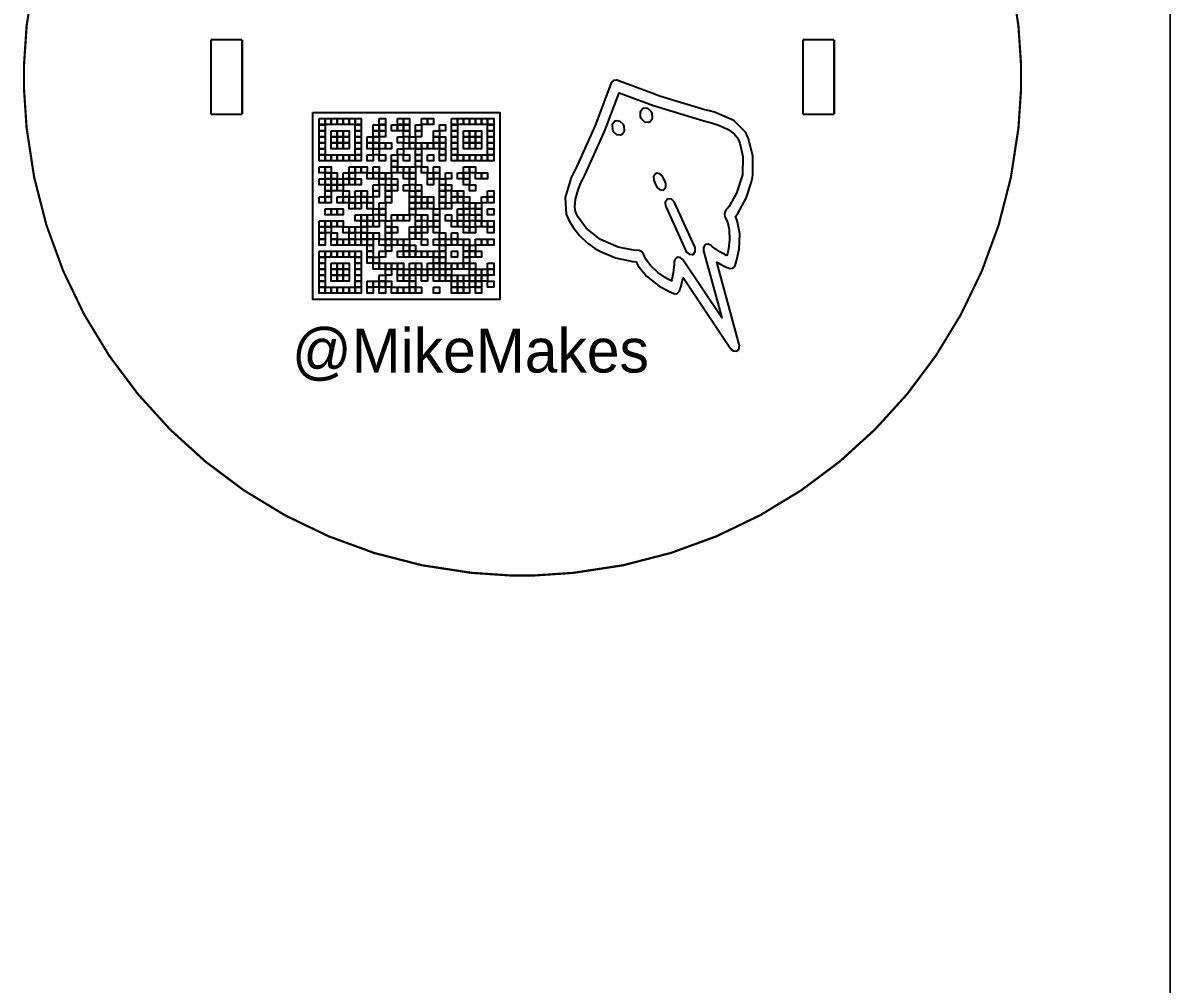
# Model space of a CAD drawing. Extents: x 0 to 19.7, y 0 to 19.7.
# Drawn here: x 12.44 to 19.7, y 9.85 to 15.92 of the extents above; entities that cross this region are included whole.
import ezdxf

# ---------------------------------------------------------------- set-up
doc = ezdxf.new("R2010")
doc.units = 0
doc.layers.get('0').update_dxf_attribs({"linetype": 'CONTINUOUS'})

msp = doc.modelspace()

# ---------------------------------------------------------------- linework, layer by layer
at = {"color": 0, "const_width": 0.01111}
msp.add_lwpolyline([(0.00553, 19.6907), (19.6906, 19.6907), (19.6906, 0.00559), (0.00553, 0.00559), (0.00553, 19.6907)], close=True, dxfattribs=at)
at = {"color": 0, "const_width": 0.01378}
for points in [[(12.5131, 16.2149), (12.4653, 15.9021), (12.4491, 15.6606), (12.4491, 15.5801), (12.4491, 15.4996), (12.4653, 15.2581), (12.5131, 14.9453), (12.5907, 14.6435), (12.6966, 14.3542), (12.8292, 14.0787), (12.987, 13.8191), (13.1683, 13.5766), (13.3716, 13.353), (13.5953, 13.1497), (13.8377, 12.9684), (14.0975, 12.8106), (14.3728, 12.678), (14.6621, 12.5721), (14.964, 12.4945), (15.2767, 12.4467), (15.5182, 12.4304), (15.5987, 12.4304), (15.6792, 12.4304), (15.9207, 12.4467), (16.2335, 12.4945), (16.5353, 12.5721), (16.8247, 12.678), (17.1, 12.8106), (17.3597, 12.9684), (17.6022, 13.1497), (17.8258, 13.353), (18.029, 13.5766), (18.2104, 13.8191), (18.3682, 14.0787), (18.5007, 14.3542), (18.6067, 14.6435), (18.6843, 14.9453), (18.7321, 15.2581), (18.7483, 15.4996), (18.7483, 15.5801), (18.7483, 15.5801), (18.7483, 15.6606), (18.7321, 15.9021), (18.6843, 16.2149)], [(13.6302, 15.8163), (13.8271, 15.8163)], [(13.6302, 15.3438), (13.6302, 15.8163)], [(13.8271, 15.8163), (13.8271, 15.3438)], [(17.3704, 15.8163), (17.5672, 15.8163)], [(17.3704, 15.3438), (17.3704, 15.8163)], [(17.5672, 15.8163), (17.5672, 15.3438)], [(13.8271, 15.3438), (13.6302, 15.3438)], [(17.5672, 15.3438), (17.3704, 15.3438)]]:
    msp.add_lwpolyline(points, dxfattribs=at)
at = {"color": 0}
for points in [[(16.7803, 15.3658), (16.7497, 15.3735), (16.465, 15.4599), (16.4381, 15.4697), (16.1947, 15.5592), (16.191, 15.5606), (16.1735, 15.5587), (16.1607, 15.5467), (16.1593, 15.5429), (16.0674, 15.3006), (16.0571, 15.2737), (15.9358, 15.0021), (15.9214, 14.9742), (15.9068, 14.9456), (15.8678, 14.8183), (15.874, 14.7126), (15.8822, 14.695), (15.8893, 14.6792), (15.9158, 14.6342), (15.9585, 14.5792), (16.0094, 14.5307), (16.0528, 14.4988), (16.0681, 14.4896), (16.0862, 14.4786), (16.1858, 14.4374), (16.2947, 14.414), (16.3175, 14.4122), (16.3294, 14.3875), (16.3825, 14.3219), (16.4594, 14.26), (16.525, 14.224), (16.5539, 14.2119), (16.5556, 14.2114), (16.5593, 14.2101), (16.5762, 14.2121), (16.5888, 14.2236), (16.5903, 14.2272), (16.5904, 14.2276), (16.5929, 14.2344), (16.5987, 14.2521), (16.6061, 14.2786), (16.6118, 14.304), (16.6133, 14.3125), (16.9131, 13.8648), (16.9154, 13.8611), (16.9317, 13.8496), (16.9497, 13.8484), (16.9531, 13.8499), (16.9564, 13.8515), (16.9672, 13.8658), (16.9692, 13.8856), (16.9681, 13.8899), (16.8262, 14.4097), (16.8338, 14.4053), (16.8567, 14.3929), (16.8814, 14.3811), (16.8986, 14.3739), (16.9053, 14.3714), (16.9058, 14.3711), (16.9094, 14.3699), (16.9265, 14.3718), (16.9392, 14.3835), (16.9406, 14.3869), (16.9413, 14.3887), (16.951, 14.4185), (16.9668, 14.4915), (16.9706, 14.5901), (16.9558, 14.6732), (16.945, 14.6985), (16.9586, 14.7168), (17.0122, 14.8143), (17.0464, 14.9167), (17.05, 14.9375), (17.0542, 14.9612), (17.0542, 15.079), (17.0264, 15.1914), (17.0168, 15.2125), (17.0086, 15.2303), (16.9331, 15.3043), (16.8114, 15.3582), (16.7803, 15.3658)], [(16.8812, 14.7337), (16.8792, 14.7311), (16.8744, 14.7142), (16.8779, 14.6956), (16.8797, 14.6919), (16.8803, 14.691), (16.8854, 14.6806), (16.886, 14.6796), (16.8928, 14.6646), (16.9044, 14.6156), (16.9072, 14.5519), (16.9004, 14.4951), (16.8932, 14.4622), (16.8901, 14.4514), (16.8839, 14.4543), (16.8443, 14.476), (16.7989, 14.5076), (16.7899, 14.5156), (16.7869, 14.5181), (16.7711, 14.524), (16.7558, 14.5214), (16.7532, 14.5194), (16.7506, 14.5176), (16.7422, 14.5035), (16.7414, 14.4857), (16.7424, 14.4819), (16.8576, 14.0592), (16.6139, 14.4233), (16.6117, 14.4265), (16.5976, 14.4375), (16.5815, 14.4406), (16.5783, 14.4397), (16.5779, 14.4397), (16.5742, 14.4383), (16.5739, 14.4382), (16.5713, 14.4371), (16.5618, 14.4271), (16.5574, 14.4139), (16.5574, 14.4094), (16.5574, 14.3975), (16.5514, 14.3425), (16.5418, 14.2983), (16.54, 14.2917), (16.5297, 14.2964), (16.5001, 14.3125), (16.4528, 14.3447), (16.4067, 14.3886), (16.3772, 14.4294), (16.3704, 14.4444), (16.3699, 14.4454), (16.3656, 14.456), (16.3651, 14.4571), (16.3636, 14.461), (16.3518, 14.4757), (16.336, 14.4833), (16.3326, 14.4833), (16.2999, 14.485), (16.2026, 14.5044), (16.0907, 14.5528), (16.001, 14.6257), (15.9499, 14.695), (15.9382, 14.7206), (15.9342, 14.7296), (15.9293, 14.7599), (15.9331, 14.8087), (15.9494, 14.8664), (15.97, 14.9154), (15.9782, 14.9311), (15.9926, 14.9596), (16.1164, 15.2367), (16.1268, 15.264), (16.209, 15.4807), (16.4267, 15.4008), (16.4542, 15.3907), (16.7444, 15.3026), (16.7756, 15.2949), (16.7928, 15.2907), (16.8432, 15.274), (16.8974, 15.2488), (16.9369, 15.2194), (16.9565, 15.196), (16.9607, 15.1869), (16.9722, 15.1615), (16.9911, 15.0774), (16.9875, 14.9618), (16.9506, 14.8456), (16.9015, 14.7594), (16.8812, 14.7337)], [(16.3611, 15.3812), (16.3563, 15.3792), (16.3421, 15.3576), (16.3428, 15.3289), (16.3456, 15.3231), (16.3482, 15.3172), (16.3693, 15.2978), (16.3949, 15.2943), (16.3997, 15.2965), (16.4046, 15.2988), (16.4188, 15.3201), (16.4179, 15.349), (16.4153, 15.3549), (16.4126, 15.3607), (16.3914, 15.3801), (16.3658, 15.3835), (16.3611, 15.3812)], [(14.3135, 15.3169), (14.3514, 15.3169), (14.3514, 15.279), (14.3135, 15.279), (14.3135, 15.3169)], [(14.3514, 15.3169), (14.3894, 15.3169), (14.3894, 15.279), (14.3514, 15.279), (14.3514, 15.3169)], [(14.3894, 15.3169), (14.4275, 15.3169), (14.4275, 15.279), (14.3894, 15.279), (14.3894, 15.3169)], [(14.4275, 15.3169), (14.4656, 15.3169), (14.4656, 15.279), (14.4275, 15.279), (14.4275, 15.3169)], [(14.4656, 15.3169), (14.5036, 15.3169), (14.5036, 15.279), (14.4656, 15.279), (14.4656, 15.3169)], [(14.5036, 15.3169), (14.5417, 15.3169), (14.5417, 15.279), (14.5036, 15.279), (14.5036, 15.3169)], [(14.5417, 15.3169), (14.5796, 15.3169), (14.5796, 15.279), (14.5417, 15.279), (14.5417, 15.3169)], [(14.6937, 15.3169), (14.7318, 15.3169), (14.7318, 15.279), (14.6937, 15.279), (14.6937, 15.3169)], [(14.8078, 15.3169), (14.8458, 15.3169), (14.8458, 15.279), (14.8078, 15.279), (14.8078, 15.3169)], [(14.8458, 15.3169), (14.8839, 15.3169), (14.8839, 15.279), (14.8458, 15.279), (14.8458, 15.3169)], [(14.96, 15.3169), (14.9981, 15.3169), (14.9981, 15.279), (14.96, 15.279), (14.96, 15.3169)], [(14.9981, 15.3169), (15.036, 15.3169), (15.036, 15.279), (14.9981, 15.279), (14.9981, 15.3169)], [(15.1501, 15.3169), (15.1882, 15.3169), (15.1882, 15.279), (15.1501, 15.279), (15.1501, 15.3169)], [(15.1882, 15.3169), (15.2263, 15.3169), (15.2263, 15.279), (15.1882, 15.279), (15.1882, 15.3169)], [(15.2263, 15.3169), (15.2642, 15.3169), (15.2642, 15.279), (15.2263, 15.279), (15.2263, 15.3169)], [(15.2642, 15.3169), (15.3022, 15.3169), (15.3022, 15.279), (15.2642, 15.279), (15.2642, 15.3169)], [(15.3022, 15.3169), (15.3403, 15.3169), (15.3403, 15.279), (15.3022, 15.279), (15.3022, 15.3169)], [(15.3403, 15.3169), (15.3783, 15.3169), (15.3783, 15.279), (15.3403, 15.279), (15.3403, 15.3169)], [(15.3783, 15.3169), (15.4164, 15.3169), (15.4164, 15.279), (15.3783, 15.279), (15.3783, 15.3169)], [(14.3135, 15.2789), (14.3514, 15.2789), (14.3514, 15.241), (14.3135, 15.241), (14.3135, 15.2789)], [(14.3135, 15.2408), (14.3514, 15.2408), (14.3514, 15.2029), (14.3135, 15.2029), (14.3135, 15.2408)], [(14.3894, 15.2408), (14.4275, 15.2408), (14.4275, 15.2029), (14.3894, 15.2029), (14.3894, 15.2408)], [(14.4275, 15.2408), (14.4656, 15.2408), (14.4656, 15.2029), (14.4275, 15.2029), (14.4275, 15.2408)], [(14.4656, 15.2408), (14.5036, 15.2408), (14.5036, 15.2029), (14.4656, 15.2029), (14.4656, 15.2408)], [(14.5417, 15.2789), (14.5796, 15.2789), (14.5796, 15.241), (14.5417, 15.241), (14.5417, 15.2789)], [(14.5417, 15.2408), (14.5796, 15.2408), (14.5796, 15.2029), (14.5417, 15.2029), (14.5417, 15.2408)], [(14.6557, 15.2789), (14.6937, 15.2789), (14.6937, 15.241), (14.6557, 15.241), (14.6557, 15.2789)], [(14.6557, 15.2408), (14.6937, 15.2408), (14.6937, 15.2029), (14.6557, 15.2029), (14.6557, 15.2408)], [(14.6937, 15.2789), (14.7318, 15.2789), (14.7318, 15.241), (14.6937, 15.241), (14.6937, 15.2789)], [(14.6937, 15.2408), (14.7318, 15.2408), (14.7318, 15.2029), (14.6937, 15.2029), (14.6937, 15.2408)], [(14.7699, 15.2789), (14.8078, 15.2789), (14.8078, 15.241), (14.7699, 15.241), (14.7699, 15.2789)], [(14.8078, 15.2789), (14.8458, 15.2789), (14.8458, 15.241), (14.8078, 15.241), (14.8078, 15.2789)], [(14.8458, 15.2789), (14.8839, 15.2789), (14.8839, 15.241), (14.8458, 15.241), (14.8458, 15.2789)], [(14.8458, 15.2408), (14.8839, 15.2408), (14.8839, 15.2029), (14.8458, 15.2029), (14.8458, 15.2408)], [(14.9219, 15.2789), (14.96, 15.2789), (14.96, 15.241), (14.9219, 15.241), (14.9219, 15.2789)], [(14.9219, 15.2408), (14.96, 15.2408), (14.96, 15.2029), (14.9219, 15.2029), (14.9219, 15.2408)], [(15.036, 15.2408), (15.074, 15.2408), (15.074, 15.2029), (15.036, 15.2029), (15.036, 15.2408)], [(15.074, 15.2789), (15.1121, 15.2789), (15.1121, 15.241), (15.074, 15.241), (15.074, 15.2789)], [(15.1501, 15.2789), (15.1882, 15.2789), (15.1882, 15.241), (15.1501, 15.241), (15.1501, 15.2789)], [(15.1501, 15.2408), (15.1882, 15.2408), (15.1882, 15.2029), (15.1501, 15.2029), (15.1501, 15.2408)], [(15.2263, 15.2408), (15.2642, 15.2408), (15.2642, 15.2029), (15.2263, 15.2029), (15.2263, 15.2408)], [(15.2642, 15.2408), (15.3022, 15.2408), (15.3022, 15.2029), (15.2642, 15.2029), (15.2642, 15.2408)], [(15.3022, 15.2408), (15.3403, 15.2408), (15.3403, 15.2029), (15.3022, 15.2029), (15.3022, 15.2408)], [(15.3783, 15.2789), (15.4164, 15.2789), (15.4164, 15.241), (15.3783, 15.241), (15.3783, 15.2789)], [(15.3783, 15.2408), (15.4164, 15.2408), (15.4164, 15.2029), (15.3783, 15.2029), (15.3783, 15.2408)], [(16.1846, 15.3008), (16.1797, 15.2986), (16.1654, 15.2771), (16.1662, 15.2483), (16.1689, 15.2424), (16.1717, 15.2367), (16.1928, 15.2172), (16.2183, 15.2138), (16.2232, 15.216), (16.2279, 15.2182), (16.2422, 15.2397), (16.2415, 15.2685), (16.2389, 15.2743), (16.2361, 15.2801), (16.2149, 15.2996), (16.1893, 15.3031), (16.1846, 15.3008)], [(14.3135, 15.2029), (14.3514, 15.2029), (14.3514, 15.1649), (14.3135, 15.1649), (14.3135, 15.2029)], [(14.3135, 15.1649), (14.3514, 15.1649), (14.3514, 15.1268), (14.3135, 15.1268), (14.3135, 15.1649)], [(14.3894, 15.2029), (14.4275, 15.2029), (14.4275, 15.1649), (14.3894, 15.1649), (14.3894, 15.2029)], [(14.3894, 15.1649), (14.4275, 15.1649), (14.4275, 15.1268), (14.3894, 15.1268), (14.3894, 15.1649)], [(14.4275, 15.2029), (14.4656, 15.2029), (14.4656, 15.1649), (14.4275, 15.1649), (14.4275, 15.2029)], [(14.4275, 15.1649), (14.4656, 15.1649), (14.4656, 15.1268), (14.4275, 15.1268), (14.4275, 15.1649)], [(14.4656, 15.2029), (14.5036, 15.2029), (14.5036, 15.1649), (14.4656, 15.1649), (14.4656, 15.2029)], [(14.4656, 15.1649), (14.5036, 15.1649), (14.5036, 15.1268), (14.4656, 15.1268), (14.4656, 15.1649)], [(14.5417, 15.2029), (14.5796, 15.2029), (14.5796, 15.1649), (14.5417, 15.1649), (14.5417, 15.2029)], [(14.5417, 15.1649), (14.5796, 15.1649), (14.5796, 15.1268), (14.5417, 15.1268), (14.5417, 15.1649)], [(14.6176, 15.2029), (14.6557, 15.2029), (14.6557, 15.1649), (14.6176, 15.1649), (14.6176, 15.2029)], [(14.6176, 15.1649), (14.6557, 15.1649), (14.6557, 15.1268), (14.6176, 15.1268), (14.6176, 15.1649)], [(14.6557, 15.2029), (14.6937, 15.2029), (14.6937, 15.1649), (14.6557, 15.1649), (14.6557, 15.2029)], [(14.6557, 15.1649), (14.6937, 15.1649), (14.6937, 15.1268), (14.6557, 15.1268), (14.6557, 15.1649)], [(14.6937, 15.1649), (14.7318, 15.1649), (14.7318, 15.1268), (14.6937, 15.1268), (14.6937, 15.1649)], [(14.7318, 15.1649), (14.7699, 15.1649), (14.7699, 15.1268), (14.7318, 15.1268), (14.7318, 15.1649)], [(14.8078, 15.2029), (14.8458, 15.2029), (14.8458, 15.1649), (14.8078, 15.1649), (14.8078, 15.2029)], [(14.8458, 15.1649), (14.8839, 15.1649), (14.8839, 15.1268), (14.8458, 15.1268), (14.8458, 15.1649)], [(14.8839, 15.2029), (14.9219, 15.2029), (14.9219, 15.1649), (14.8839, 15.1649), (14.8839, 15.2029)], [(14.8839, 15.1649), (14.9219, 15.1649), (14.9219, 15.1268), (14.8839, 15.1268), (14.8839, 15.1649)], [(14.9219, 15.1649), (14.96, 15.1649), (14.96, 15.1268), (14.9219, 15.1268), (14.9219, 15.1649)], [(14.96, 15.1649), (14.9981, 15.1649), (14.9981, 15.1268), (14.96, 15.1268), (14.96, 15.1649)], [(14.9981, 15.1649), (15.036, 15.1649), (15.036, 15.1268), (14.9981, 15.1268), (14.9981, 15.1649)], [(15.036, 15.2029), (15.074, 15.2029), (15.074, 15.1649), (15.036, 15.1649), (15.036, 15.2029)], [(15.036, 15.1649), (15.074, 15.1649), (15.074, 15.1268), (15.036, 15.1268), (15.036, 15.1649)], [(15.074, 15.2029), (15.1121, 15.2029), (15.1121, 15.1649), (15.074, 15.1649), (15.074, 15.2029)], [(15.074, 15.1649), (15.1121, 15.1649), (15.1121, 15.1268), (15.074, 15.1268), (15.074, 15.1649)], [(15.1501, 15.2029), (15.1882, 15.2029), (15.1882, 15.1649), (15.1501, 15.1649), (15.1501, 15.2029)], [(15.1501, 15.1649), (15.1882, 15.1649), (15.1882, 15.1268), (15.1501, 15.1268), (15.1501, 15.1649)], [(15.2263, 15.2029), (15.2642, 15.2029), (15.2642, 15.1649), (15.2263, 15.1649), (15.2263, 15.2029)], [(15.2263, 15.1649), (15.2642, 15.1649), (15.2642, 15.1268), (15.2263, 15.1268), (15.2263, 15.1649)], [(15.2642, 15.2029), (15.3022, 15.2029), (15.3022, 15.1649), (15.2642, 15.1649), (15.2642, 15.2029)], [(15.2642, 15.1649), (15.3022, 15.1649), (15.3022, 15.1268), (15.2642, 15.1268), (15.2642, 15.1649)], [(15.3022, 15.2029), (15.3403, 15.2029), (15.3403, 15.1649), (15.3022, 15.1649), (15.3022, 15.2029)], [(15.3022, 15.1649), (15.3403, 15.1649), (15.3403, 15.1268), (15.3022, 15.1268), (15.3022, 15.1649)], [(15.3783, 15.2029), (15.4164, 15.2029), (15.4164, 15.1649), (15.3783, 15.1649), (15.3783, 15.2029)], [(15.3783, 15.1649), (15.4164, 15.1649), (15.4164, 15.1268), (15.3783, 15.1268), (15.3783, 15.1649)], [(14.3135, 15.1268), (14.3514, 15.1268), (14.3514, 15.0888), (14.3135, 15.0888), (14.3135, 15.1268)], [(14.3135, 15.0888), (14.3514, 15.0888), (14.3514, 15.0507), (14.3135, 15.0507), (14.3135, 15.0888)], [(14.3514, 15.0888), (14.3894, 15.0888), (14.3894, 15.0507), (14.3514, 15.0507), (14.3514, 15.0888)], [(14.3894, 15.0888), (14.4275, 15.0888), (14.4275, 15.0507), (14.3894, 15.0507), (14.3894, 15.0888)], [(14.4275, 15.0888), (14.4656, 15.0888), (14.4656, 15.0507), (14.4275, 15.0507), (14.4275, 15.0888)], [(14.4656, 15.0888), (14.5036, 15.0888), (14.5036, 15.0507), (14.4656, 15.0507), (14.4656, 15.0888)], [(14.5036, 15.0888), (14.5417, 15.0888), (14.5417, 15.0507), (14.5036, 15.0507), (14.5036, 15.0888)], [(14.5417, 15.1268), (14.5796, 15.1268), (14.5796, 15.0888), (14.5417, 15.0888), (14.5417, 15.1268)], [(14.5417, 15.0888), (14.5796, 15.0888), (14.5796, 15.0507), (14.5417, 15.0507), (14.5417, 15.0888)], [(14.6176, 15.0888), (14.6557, 15.0888), (14.6557, 15.0507), (14.6176, 15.0507), (14.6176, 15.0888)], [(14.6557, 15.1268), (14.6937, 15.1268), (14.6937, 15.0888), (14.6557, 15.0888), (14.6557, 15.1268)], [(14.6937, 15.0888), (14.7318, 15.0888), (14.7318, 15.0507), (14.6937, 15.0507), (14.6937, 15.0888)], [(14.7699, 15.0888), (14.8078, 15.0888), (14.8078, 15.0507), (14.7699, 15.0507), (14.7699, 15.0888)], [(14.8078, 15.1268), (14.8458, 15.1268), (14.8458, 15.0888), (14.8078, 15.0888), (14.8078, 15.1268)], [(14.8458, 15.0888), (14.8839, 15.0888), (14.8839, 15.0507), (14.8458, 15.0507), (14.8458, 15.0888)], [(14.9219, 15.1268), (14.96, 15.1268), (14.96, 15.0888), (14.9219, 15.0888), (14.9219, 15.1268)], [(14.9219, 15.0888), (14.96, 15.0888), (14.96, 15.0507), (14.9219, 15.0507), (14.9219, 15.0888)], [(14.9981, 15.0888), (15.036, 15.0888), (15.036, 15.0507), (14.9981, 15.0507), (14.9981, 15.0888)], [(15.074, 15.1268), (15.1121, 15.1268), (15.1121, 15.0888), (15.074, 15.0888), (15.074, 15.1268)], [(15.074, 15.0888), (15.1121, 15.0888), (15.1121, 15.0507), (15.074, 15.0507), (15.074, 15.0888)], [(15.1501, 15.1268), (15.1882, 15.1268), (15.1882, 15.0888), (15.1501, 15.0888), (15.1501, 15.1268)], [(15.1501, 15.0888), (15.1882, 15.0888), (15.1882, 15.0507), (15.1501, 15.0507), (15.1501, 15.0888)], [(15.1882, 15.0888), (15.2263, 15.0888), (15.2263, 15.0507), (15.1882, 15.0507), (15.1882, 15.0888)], [(15.2263, 15.0888), (15.2642, 15.0888), (15.2642, 15.0507), (15.2263, 15.0507), (15.2263, 15.0888)], [(15.2642, 15.0888), (15.3022, 15.0888), (15.3022, 15.0507), (15.2642, 15.0507), (15.2642, 15.0888)], [(15.3022, 15.0888), (15.3403, 15.0888), (15.3403, 15.0507), (15.3022, 15.0507), (15.3022, 15.0888)], [(15.3403, 15.0888), (15.3783, 15.0888), (15.3783, 15.0507), (15.3403, 15.0507), (15.3403, 15.0888)], [(15.3783, 15.1268), (15.4164, 15.1268), (15.4164, 15.0888), (15.3783, 15.0888), (15.3783, 15.1268)], [(15.3783, 15.0888), (15.4164, 15.0888), (15.4164, 15.0507), (15.3783, 15.0507), (15.3783, 15.0888)], [(14.7699, 15.0507), (14.8078, 15.0507), (14.8078, 15.0128), (14.7699, 15.0128), (14.7699, 15.0507)], [(14.9219, 15.0507), (14.96, 15.0507), (14.96, 15.0128), (14.9219, 15.0128), (14.9219, 15.0507)], [(14.3135, 15.0126), (14.3514, 15.0126), (14.3514, 14.9747), (14.3135, 14.9747), (14.3135, 15.0126)], [(14.3514, 15.0126), (14.3894, 15.0126), (14.3894, 14.9747), (14.3514, 14.9747), (14.3514, 15.0126)], [(14.3514, 14.9747), (14.3894, 14.9747), (14.3894, 14.9367), (14.3514, 14.9367), (14.3514, 14.9747)], [(14.3894, 14.9747), (14.4275, 14.9747), (14.4275, 14.9367), (14.3894, 14.9367), (14.3894, 14.9747)], [(14.4656, 14.9747), (14.5036, 14.9747), (14.5036, 14.9367), (14.4656, 14.9367), (14.4656, 14.9747)], [(14.5036, 15.0126), (14.5417, 15.0126), (14.5417, 14.9747), (14.5036, 14.9747), (14.5036, 15.0126)], [(14.5036, 14.9747), (14.5417, 14.9747), (14.5417, 14.9367), (14.5036, 14.9367), (14.5036, 14.9747)], [(14.5417, 15.0126), (14.5796, 15.0126), (14.5796, 14.9747), (14.5417, 14.9747), (14.5417, 15.0126)], [(14.5796, 15.0126), (14.6176, 15.0126), (14.6176, 14.9747), (14.5796, 14.9747), (14.5796, 15.0126)], [(14.6176, 14.9747), (14.6557, 14.9747), (14.6557, 14.9367), (14.6176, 14.9367), (14.6176, 14.9747)], [(14.6557, 15.0126), (14.6937, 15.0126), (14.6937, 14.9747), (14.6557, 14.9747), (14.6557, 15.0126)], [(14.6557, 14.9747), (14.6937, 14.9747), (14.6937, 14.9367), (14.6557, 14.9367), (14.6557, 14.9747)], [(14.6937, 14.9747), (14.7318, 14.9747), (14.7318, 14.9367), (14.6937, 14.9367), (14.6937, 14.9747)], [(14.7318, 14.9747), (14.7699, 14.9747), (14.7699, 14.9367), (14.7318, 14.9367), (14.7318, 14.9747)], [(14.7699, 15.0126), (14.8078, 15.0126), (14.8078, 14.9747), (14.7699, 14.9747), (14.7699, 15.0126)], [(14.8078, 15.0126), (14.8458, 15.0126), (14.8458, 14.9747), (14.8078, 14.9747), (14.8078, 15.0126)], [(14.8458, 15.0126), (14.8839, 15.0126), (14.8839, 14.9747), (14.8458, 14.9747), (14.8458, 15.0126)], [(14.8458, 14.9747), (14.8839, 14.9747), (14.8839, 14.9367), (14.8458, 14.9367), (14.8458, 14.9747)], [(14.8839, 15.0126), (14.9219, 15.0126), (14.9219, 14.9747), (14.8839, 14.9747), (14.8839, 15.0126)], [(14.8839, 14.9747), (14.9219, 14.9747), (14.9219, 14.9367), (14.8839, 14.9367), (14.8839, 14.9747)], [(14.96, 15.0126), (14.9981, 15.0126), (14.9981, 14.9747), (14.96, 14.9747), (14.96, 15.0126)], [(14.9981, 14.9747), (15.036, 14.9747), (15.036, 14.9367), (14.9981, 14.9367), (14.9981, 14.9747)], [(15.036, 15.0126), (15.074, 15.0126), (15.074, 14.9747), (15.036, 14.9747), (15.036, 15.0126)], [(15.036, 14.9747), (15.074, 14.9747), (15.074, 14.9367), (15.036, 14.9367), (15.036, 14.9747)], [(15.1121, 14.9747), (15.1501, 14.9747), (15.1501, 14.9367), (15.1121, 14.9367), (15.1121, 14.9747)], [(15.1882, 14.9747), (15.2263, 14.9747), (15.2263, 14.9367), (15.1882, 14.9367), (15.1882, 14.9747)], [(15.2263, 15.0126), (15.2642, 15.0126), (15.2642, 14.9747), (15.2263, 14.9747), (15.2263, 15.0126)], [(15.2263, 14.9747), (15.2642, 14.9747), (15.2642, 14.9367), (15.2263, 14.9367), (15.2263, 14.9747)], [(15.2642, 15.0126), (15.3022, 15.0126), (15.3022, 14.9747), (15.2642, 14.9747), (15.2642, 15.0126)], [(15.3022, 14.9747), (15.3403, 14.9747), (15.3403, 14.9367), (15.3022, 14.9367), (15.3022, 14.9747)], [(15.3403, 14.9747), (15.3783, 14.9747), (15.3783, 14.9367), (15.3403, 14.9367), (15.3403, 14.9747)], [(16.4422, 14.9697), (16.4382, 14.9681), (16.4268, 14.9508), (16.4275, 14.9276), (16.4296, 14.9229), (16.4451, 14.889), (16.4472, 14.8843), (16.4643, 14.8686), (16.4849, 14.866), (16.4887, 14.8676), (16.4925, 14.8694), (16.504, 14.8867), (16.5033, 14.9099), (16.5012, 14.9144), (16.4857, 14.9486), (16.4836, 14.9533), (16.4665, 14.9689), (16.446, 14.9715), (16.4422, 14.9697)], [(14.3135, 14.9367), (14.3514, 14.9367), (14.3514, 14.8986), (14.3135, 14.8986), (14.3135, 14.9367)], [(14.3514, 14.9367), (14.3894, 14.9367), (14.3894, 14.8986), (14.3514, 14.8986), (14.3514, 14.9367)], [(14.3514, 14.8986), (14.3894, 14.8986), (14.3894, 14.8606), (14.3514, 14.8606), (14.3514, 14.8986)], [(14.3894, 14.9367), (14.4275, 14.9367), (14.4275, 14.8986), (14.3894, 14.8986), (14.3894, 14.9367)], [(14.3894, 14.8986), (14.4275, 14.8986), (14.4275, 14.8606), (14.3894, 14.8606), (14.3894, 14.8986)], [(14.4275, 14.9367), (14.4656, 14.9367), (14.4656, 14.8986), (14.4275, 14.8986), (14.4275, 14.9367)], [(14.4275, 14.8986), (14.4656, 14.8986), (14.4656, 14.8606), (14.4275, 14.8606), (14.4275, 14.8986)], [(14.4656, 14.9367), (14.5036, 14.9367), (14.5036, 14.8986), (14.4656, 14.8986), (14.4656, 14.9367)], [(14.5036, 14.9367), (14.5417, 14.9367), (14.5417, 14.8986), (14.5036, 14.8986), (14.5036, 14.9367)], [(14.5417, 14.9367), (14.5796, 14.9367), (14.5796, 14.8986), (14.5417, 14.8986), (14.5417, 14.9367)], [(14.6557, 14.8986), (14.6937, 14.8986), (14.6937, 14.8606), (14.6557, 14.8606), (14.6557, 14.8986)], [(14.6937, 14.9367), (14.7318, 14.9367), (14.7318, 14.8986), (14.6937, 14.8986), (14.6937, 14.9367)], [(14.7318, 14.8986), (14.7699, 14.8986), (14.7699, 14.8606), (14.7318, 14.8606), (14.7318, 14.8986)], [(14.7699, 14.9367), (14.8078, 14.9367), (14.8078, 14.8986), (14.7699, 14.8986), (14.7699, 14.9367)], [(14.7699, 14.8986), (14.8078, 14.8986), (14.8078, 14.8606), (14.7699, 14.8606), (14.7699, 14.8986)], [(14.8458, 14.8986), (14.8839, 14.8986), (14.8839, 14.8606), (14.8458, 14.8606), (14.8458, 14.8986)], [(14.8839, 14.9367), (14.9219, 14.9367), (14.9219, 14.8986), (14.8839, 14.8986), (14.8839, 14.9367)], [(14.9219, 14.8986), (14.96, 14.8986), (14.96, 14.8606), (14.9219, 14.8606), (14.9219, 14.8986)], [(14.9981, 14.9367), (15.036, 14.9367), (15.036, 14.8986), (14.9981, 14.8986), (14.9981, 14.9367)], [(15.074, 14.9367), (15.1121, 14.9367), (15.1121, 14.8986), (15.074, 14.8986), (15.074, 14.9367)], [(15.074, 14.8986), (15.1121, 14.8986), (15.1121, 14.8606), (15.074, 14.8606), (15.074, 14.8986)], [(15.1121, 14.8986), (15.1501, 14.8986), (15.1501, 14.8606), (15.1121, 14.8606), (15.1121, 14.8986)], [(15.2263, 14.9367), (15.2642, 14.9367), (15.2642, 14.8986), (15.2263, 14.8986), (15.2263, 14.9367)], [(15.2642, 14.8986), (15.3022, 14.8986), (15.3022, 14.8606), (15.2642, 14.8606), (15.2642, 14.8986)], [(14.3135, 14.8225), (14.3514, 14.8225), (14.3514, 14.7844), (14.3135, 14.7844), (14.3135, 14.8225)], [(14.3514, 14.8606), (14.3894, 14.8606), (14.3894, 14.8226), (14.3514, 14.8226), (14.3514, 14.8606)], [(14.3514, 14.8225), (14.3894, 14.8225), (14.3894, 14.7844), (14.3514, 14.7844), (14.3514, 14.8225)], [(14.4275, 14.8225), (14.4656, 14.8225), (14.4656, 14.7844), (14.4275, 14.7844), (14.4275, 14.8225)], [(14.4656, 14.8606), (14.5036, 14.8606), (14.5036, 14.8226), (14.4656, 14.8226), (14.4656, 14.8606)], [(14.4656, 14.8225), (14.5036, 14.8225), (14.5036, 14.7844), (14.4656, 14.7844), (14.4656, 14.8225)], [(14.5036, 14.8225), (14.5417, 14.8225), (14.5417, 14.7844), (14.5036, 14.7844), (14.5036, 14.8225)], [(14.5417, 14.8606), (14.5796, 14.8606), (14.5796, 14.8226), (14.5417, 14.8226), (14.5417, 14.8606)], [(14.5796, 14.8606), (14.6176, 14.8606), (14.6176, 14.8226), (14.5796, 14.8226), (14.5796, 14.8606)], [(14.5796, 14.8225), (14.6176, 14.8225), (14.6176, 14.7844), (14.5796, 14.7844), (14.5796, 14.8225)], [(14.6176, 14.8225), (14.6557, 14.8225), (14.6557, 14.7844), (14.6176, 14.7844), (14.6176, 14.8225)], [(14.6557, 14.8606), (14.6937, 14.8606), (14.6937, 14.8226), (14.6557, 14.8226), (14.6557, 14.8606)], [(14.7318, 14.8606), (14.7699, 14.8606), (14.7699, 14.8226), (14.7318, 14.8226), (14.7318, 14.8606)], [(14.7318, 14.8225), (14.7699, 14.8225), (14.7699, 14.7844), (14.7318, 14.7844), (14.7318, 14.8225)], [(14.8839, 14.8606), (14.9219, 14.8606), (14.9219, 14.8226), (14.8839, 14.8226), (14.8839, 14.8606)], [(14.8839, 14.8225), (14.9219, 14.8225), (14.9219, 14.7844), (14.8839, 14.7844), (14.8839, 14.8225)], [(14.9219, 14.8606), (14.96, 14.8606), (14.96, 14.8226), (14.9219, 14.8226), (14.9219, 14.8606)], [(14.9219, 14.8225), (14.96, 14.8225), (14.96, 14.7844), (14.9219, 14.7844), (14.9219, 14.8225)], [(14.96, 14.8225), (14.9981, 14.8225), (14.9981, 14.7844), (14.96, 14.7844), (14.96, 14.8225)], [(14.9981, 14.8225), (15.036, 14.8225), (15.036, 14.7844), (14.9981, 14.7844), (14.9981, 14.8225)], [(15.074, 14.8606), (15.1121, 14.8606), (15.1121, 14.8226), (15.074, 14.8226), (15.074, 14.8606)], [(15.074, 14.8225), (15.1121, 14.8225), (15.1121, 14.7844), (15.074, 14.7844), (15.074, 14.8225)], [(15.1501, 14.8606), (15.1882, 14.8606), (15.1882, 14.8226), (15.1501, 14.8226), (15.1501, 14.8606)], [(15.1501, 14.8225), (15.1882, 14.8225), (15.1882, 14.7844), (15.1501, 14.7844), (15.1501, 14.8225)], [(15.1882, 14.8606), (15.2263, 14.8606), (15.2263, 14.8226), (15.1882, 14.8226), (15.1882, 14.8606)], [(15.1882, 14.8225), (15.2263, 14.8225), (15.2263, 14.7844), (15.1882, 14.7844), (15.1882, 14.8225)], [(15.2263, 14.8225), (15.2642, 14.8225), (15.2642, 14.7844), (15.2263, 14.7844), (15.2263, 14.8225)], [(15.3403, 14.8225), (15.3783, 14.8225), (15.3783, 14.7844), (15.3403, 14.7844), (15.3403, 14.8225)], [(15.3783, 14.8606), (15.4164, 14.8606), (15.4164, 14.8226), (15.3783, 14.8226), (15.3783, 14.8606)], [(15.3783, 14.8225), (15.4164, 14.8225), (15.4164, 14.7844), (15.3783, 14.7844), (15.3783, 14.8225)], [(16.5157, 14.8086), (16.5118, 14.8069), (16.5004, 14.7897), (16.501, 14.7665), (16.5032, 14.7618), (16.6314, 14.4806), (16.6336, 14.476), (16.6506, 14.4603), (16.6711, 14.4576), (16.675, 14.4593), (16.6789, 14.4611), (16.6903, 14.4783), (16.6897, 14.5015), (16.6875, 14.5061), (16.5593, 14.7874), (16.5571, 14.7921), (16.54, 14.8078), (16.5196, 14.8104), (16.5157, 14.8086)], [(14.3514, 14.7465), (14.3894, 14.7465), (14.3894, 14.7085), (14.3514, 14.7085), (14.3514, 14.7465)], [(14.3894, 14.7465), (14.4275, 14.7465), (14.4275, 14.7085), (14.3894, 14.7085), (14.3894, 14.7465)], [(14.4275, 14.7465), (14.4656, 14.7465), (14.4656, 14.7085), (14.4275, 14.7085), (14.4275, 14.7465)], [(14.5036, 14.7844), (14.5417, 14.7844), (14.5417, 14.7465), (14.5036, 14.7465), (14.5036, 14.7844)], [(14.5417, 14.7844), (14.5796, 14.7844), (14.5796, 14.7465), (14.5417, 14.7465), (14.5417, 14.7844)], [(14.6176, 14.7844), (14.6557, 14.7844), (14.6557, 14.7465), (14.6176, 14.7465), (14.6176, 14.7844)], [(14.6557, 14.7465), (14.6937, 14.7465), (14.6937, 14.7085), (14.6557, 14.7085), (14.6557, 14.7465)], [(14.6937, 14.7844), (14.7318, 14.7844), (14.7318, 14.7465), (14.6937, 14.7465), (14.6937, 14.7844)], [(14.6937, 14.7465), (14.7318, 14.7465), (14.7318, 14.7085), (14.6937, 14.7085), (14.6937, 14.7465)], [(14.8839, 14.7844), (14.9219, 14.7844), (14.9219, 14.7465), (14.8839, 14.7465), (14.8839, 14.7844)], [(14.8839, 14.7465), (14.9219, 14.7465), (14.9219, 14.7085), (14.8839, 14.7085), (14.8839, 14.7465)], [(14.9219, 14.7844), (14.96, 14.7844), (14.96, 14.7465), (14.9219, 14.7465), (14.9219, 14.7844)], [(14.96, 14.7844), (14.9981, 14.7844), (14.9981, 14.7465), (14.96, 14.7465), (14.96, 14.7844)], [(14.9981, 14.7844), (15.036, 14.7844), (15.036, 14.7465), (14.9981, 14.7465), (14.9981, 14.7844)], [(15.036, 14.7465), (15.074, 14.7465), (15.074, 14.7085), (15.036, 14.7085), (15.036, 14.7465)], [(15.074, 14.7844), (15.1121, 14.7844), (15.1121, 14.7465), (15.074, 14.7465), (15.074, 14.7844)], [(15.1121, 14.7844), (15.1501, 14.7844), (15.1501, 14.7465), (15.1121, 14.7465), (15.1121, 14.7844)], [(15.1882, 14.7465), (15.2263, 14.7465), (15.2263, 14.7085), (15.1882, 14.7085), (15.1882, 14.7465)], [(15.2263, 14.7844), (15.2642, 14.7844), (15.2642, 14.7465), (15.2263, 14.7465), (15.2263, 14.7844)], [(15.2263, 14.7465), (15.2642, 14.7465), (15.2642, 14.7085), (15.2263, 14.7085), (15.2263, 14.7465)], [(15.2642, 14.7844), (15.3022, 14.7844), (15.3022, 14.7465), (15.2642, 14.7465), (15.2642, 14.7844)], [(15.3022, 14.7844), (15.3403, 14.7844), (15.3403, 14.7465), (15.3022, 14.7465), (15.3022, 14.7844)], [(15.3022, 14.7465), (15.3403, 14.7465), (15.3403, 14.7085), (15.3022, 14.7085), (15.3022, 14.7465)], [(15.3783, 14.7465), (15.4164, 14.7465), (15.4164, 14.7085), (15.3783, 14.7085), (15.3783, 14.7465)], [(14.3135, 14.6704), (14.3514, 14.6704), (14.3514, 14.6324), (14.3135, 14.6324), (14.3135, 14.6704)], [(14.3514, 14.6704), (14.3894, 14.6704), (14.3894, 14.6324), (14.3514, 14.6324), (14.3514, 14.6704)], [(14.3894, 14.6704), (14.4275, 14.6704), (14.4275, 14.6324), (14.3894, 14.6324), (14.3894, 14.6704)], [(14.4275, 14.6704), (14.4656, 14.6704), (14.4656, 14.6324), (14.4275, 14.6324), (14.4275, 14.6704)], [(14.5417, 14.7085), (14.5796, 14.7085), (14.5796, 14.6704), (14.5417, 14.6704), (14.5417, 14.7085)], [(14.5796, 14.7085), (14.6176, 14.7085), (14.6176, 14.6704), (14.5796, 14.6704), (14.5796, 14.7085)], [(14.5796, 14.6704), (14.6176, 14.6704), (14.6176, 14.6324), (14.5796, 14.6324), (14.5796, 14.6704)], [(14.6176, 14.7085), (14.6557, 14.7085), (14.6557, 14.6704), (14.6176, 14.6704), (14.6176, 14.7085)], [(14.6176, 14.6704), (14.6557, 14.6704), (14.6557, 14.6324), (14.6176, 14.6324), (14.6176, 14.6704)], [(14.6557, 14.6704), (14.6937, 14.6704), (14.6937, 14.6324), (14.6557, 14.6324), (14.6557, 14.6704)], [(14.6937, 14.7085), (14.7318, 14.7085), (14.7318, 14.6704), (14.6937, 14.6704), (14.6937, 14.7085)], [(14.7318, 14.6704), (14.7699, 14.6704), (14.7699, 14.6324), (14.7318, 14.6324), (14.7318, 14.6704)], [(14.7699, 14.7085), (14.8078, 14.7085), (14.8078, 14.6704), (14.7699, 14.6704), (14.7699, 14.7085)], [(14.8078, 14.7085), (14.8458, 14.7085), (14.8458, 14.6704), (14.8078, 14.6704), (14.8078, 14.7085)], [(14.8458, 14.7085), (14.8839, 14.7085), (14.8839, 14.6704), (14.8458, 14.6704), (14.8458, 14.7085)], [(14.9219, 14.7085), (14.96, 14.7085), (14.96, 14.6704), (14.9219, 14.6704), (14.9219, 14.7085)], [(14.9219, 14.6704), (14.96, 14.6704), (14.96, 14.6324), (14.9219, 14.6324), (14.9219, 14.6704)], [(14.96, 14.7085), (14.9981, 14.7085), (14.9981, 14.6704), (14.96, 14.6704), (14.96, 14.7085)], [(14.9981, 14.6704), (15.036, 14.6704), (15.036, 14.6324), (14.9981, 14.6324), (14.9981, 14.6704)], [(15.036, 14.7085), (15.074, 14.7085), (15.074, 14.6704), (15.036, 14.6704), (15.036, 14.7085)], [(15.036, 14.6704), (15.074, 14.6704), (15.074, 14.6324), (15.036, 14.6324), (15.036, 14.6704)], [(15.1121, 14.7085), (15.1501, 14.7085), (15.1501, 14.6704), (15.1121, 14.6704), (15.1121, 14.7085)], [(15.1501, 14.6704), (15.1882, 14.6704), (15.1882, 14.6324), (15.1501, 14.6324), (15.1501, 14.6704)], [(15.1882, 14.7085), (15.2263, 14.7085), (15.2263, 14.6704), (15.1882, 14.6704), (15.1882, 14.7085)], [(15.1882, 14.6704), (15.2263, 14.6704), (15.2263, 14.6324), (15.1882, 14.6324), (15.1882, 14.6704)], [(15.2263, 14.6704), (15.2642, 14.6704), (15.2642, 14.6324), (15.2263, 14.6324), (15.2263, 14.6704)], [(15.2642, 14.7085), (15.3022, 14.7085), (15.3022, 14.6704), (15.2642, 14.6704), (15.2642, 14.7085)], [(15.3022, 14.7085), (15.3403, 14.7085), (15.3403, 14.6704), (15.3022, 14.6704), (15.3022, 14.7085)], [(15.3022, 14.6704), (15.3403, 14.6704), (15.3403, 14.6324), (15.3022, 14.6324), (15.3022, 14.6704)], [(15.3403, 14.6704), (15.3783, 14.6704), (15.3783, 14.6324), (15.3403, 14.6324), (15.3403, 14.6704)], [(15.3783, 14.6704), (15.4164, 14.6704), (15.4164, 14.6324), (15.3783, 14.6324), (15.3783, 14.6704)], [(14.3135, 14.6324), (14.3514, 14.6324), (14.3514, 14.5944), (14.3135, 14.5944), (14.3135, 14.6324)], [(14.3135, 14.5944), (14.3514, 14.5944), (14.3514, 14.5564), (14.3135, 14.5564), (14.3135, 14.5944)], [(14.3514, 14.6324), (14.3894, 14.6324), (14.3894, 14.5944), (14.3514, 14.5944), (14.3514, 14.6324)], [(14.3894, 14.5944), (14.4275, 14.5944), (14.4275, 14.5564), (14.3894, 14.5564), (14.3894, 14.5944)], [(14.4656, 14.6324), (14.5036, 14.6324), (14.5036, 14.5944), (14.4656, 14.5944), (14.4656, 14.6324)], [(14.5036, 14.6324), (14.5417, 14.6324), (14.5417, 14.5944), (14.5036, 14.5944), (14.5036, 14.6324)], [(14.5036, 14.5944), (14.5417, 14.5944), (14.5417, 14.5564), (14.5036, 14.5564), (14.5036, 14.5944)], [(14.5417, 14.6324), (14.5796, 14.6324), (14.5796, 14.5944), (14.5417, 14.5944), (14.5417, 14.6324)], [(14.5796, 14.6324), (14.6176, 14.6324), (14.6176, 14.5944), (14.5796, 14.5944), (14.5796, 14.6324)], [(14.5796, 14.5944), (14.6176, 14.5944), (14.6176, 14.5564), (14.5796, 14.5564), (14.5796, 14.5944)], [(14.6176, 14.5944), (14.6557, 14.5944), (14.6557, 14.5564), (14.6176, 14.5564), (14.6176, 14.5944)], [(14.6557, 14.5944), (14.6937, 14.5944), (14.6937, 14.5564), (14.6557, 14.5564), (14.6557, 14.5944)], [(14.7318, 14.6324), (14.7699, 14.6324), (14.7699, 14.5944), (14.7318, 14.5944), (14.7318, 14.6324)], [(14.7318, 14.5944), (14.7699, 14.5944), (14.7699, 14.5564), (14.7318, 14.5564), (14.7318, 14.5944)], [(14.7699, 14.6324), (14.8078, 14.6324), (14.8078, 14.5944), (14.7699, 14.5944), (14.7699, 14.6324)], [(14.8839, 14.6324), (14.9219, 14.6324), (14.9219, 14.5944), (14.8839, 14.5944), (14.8839, 14.6324)], [(14.8839, 14.5944), (14.9219, 14.5944), (14.9219, 14.5564), (14.8839, 14.5564), (14.8839, 14.5944)], [(14.9219, 14.6324), (14.96, 14.6324), (14.96, 14.5944), (14.9219, 14.5944), (14.9219, 14.6324)], [(14.9219, 14.5944), (14.96, 14.5944), (14.96, 14.5564), (14.9219, 14.5564), (14.9219, 14.5944)], [(14.96, 14.6324), (14.9981, 14.6324), (14.9981, 14.5944), (14.96, 14.5944), (14.96, 14.6324)], [(15.036, 14.6324), (15.074, 14.6324), (15.074, 14.5944), (15.036, 14.5944), (15.036, 14.6324)], [(15.074, 14.5944), (15.1121, 14.5944), (15.1121, 14.5564), (15.074, 14.5564), (15.074, 14.5944)], [(15.1501, 14.5944), (15.1882, 14.5944), (15.1882, 14.5564), (15.1501, 14.5564), (15.1501, 14.5944)], [(15.2263, 14.6324), (15.2642, 14.6324), (15.2642, 14.5944), (15.2263, 14.5944), (15.2263, 14.6324)], [(15.2642, 14.6324), (15.3022, 14.6324), (15.3022, 14.5944), (15.2642, 14.5944), (15.2642, 14.6324)], [(15.3783, 14.6324), (15.4164, 14.6324), (15.4164, 14.5944), (15.3783, 14.5944), (15.3783, 14.6324)], [(14.3135, 14.5563), (14.3514, 14.5563), (14.3514, 14.5183), (14.3135, 14.5183), (14.3135, 14.5563)], [(14.3894, 14.5563), (14.4275, 14.5563), (14.4275, 14.5183), (14.3894, 14.5183), (14.3894, 14.5563)], [(14.4275, 14.5563), (14.4656, 14.5563), (14.4656, 14.5183), (14.4275, 14.5183), (14.4275, 14.5563)], [(14.4656, 14.5563), (14.5036, 14.5563), (14.5036, 14.5183), (14.4656, 14.5183), (14.4656, 14.5563)], [(14.5036, 14.5563), (14.5417, 14.5563), (14.5417, 14.5183), (14.5036, 14.5183), (14.5036, 14.5563)], [(14.5417, 14.5563), (14.5796, 14.5563), (14.5796, 14.5183), (14.5417, 14.5183), (14.5417, 14.5563)], [(14.5796, 14.5563), (14.6176, 14.5563), (14.6176, 14.5183), (14.5796, 14.5183), (14.5796, 14.5563)], [(14.6176, 14.5563), (14.6557, 14.5563), (14.6557, 14.5183), (14.6176, 14.5183), (14.6176, 14.5563)], [(14.6176, 14.5183), (14.6557, 14.5183), (14.6557, 14.4804), (14.6176, 14.4804), (14.6176, 14.5183)], [(14.6937, 14.5563), (14.7318, 14.5563), (14.7318, 14.5183), (14.6937, 14.5183), (14.6937, 14.5563)], [(14.7318, 14.5563), (14.7699, 14.5563), (14.7699, 14.5183), (14.7318, 14.5183), (14.7318, 14.5563)], [(14.7318, 14.5183), (14.7699, 14.5183), (14.7699, 14.4804), (14.7318, 14.4804), (14.7318, 14.5183)], [(14.7699, 14.5563), (14.8078, 14.5563), (14.8078, 14.5183), (14.7699, 14.5183), (14.7699, 14.5563)], [(14.8078, 14.5563), (14.8458, 14.5563), (14.8458, 14.5183), (14.8078, 14.5183), (14.8078, 14.5563)], [(14.8458, 14.5563), (14.8839, 14.5563), (14.8839, 14.5183), (14.8458, 14.5183), (14.8458, 14.5563)], [(14.8458, 14.5183), (14.8839, 14.5183), (14.8839, 14.4804), (14.8458, 14.4804), (14.8458, 14.5183)], [(14.8839, 14.5183), (14.9219, 14.5183), (14.9219, 14.4804), (14.8839, 14.4804), (14.8839, 14.5183)], [(14.96, 14.5563), (14.9981, 14.5563), (14.9981, 14.5183), (14.96, 14.5183), (14.96, 14.5563)], [(15.036, 14.5563), (15.074, 14.5563), (15.074, 14.5183), (15.036, 14.5183), (15.036, 14.5563)], [(15.074, 14.5563), (15.1121, 14.5563), (15.1121, 14.5183), (15.074, 14.5183), (15.074, 14.5563)], [(15.074, 14.5183), (15.1121, 14.5183), (15.1121, 14.4804), (15.074, 14.4804), (15.074, 14.5183)], [(15.1121, 14.5563), (15.1501, 14.5563), (15.1501, 14.5183), (15.1121, 14.5183), (15.1121, 14.5563)], [(15.1501, 14.5563), (15.1882, 14.5563), (15.1882, 14.5183), (15.1501, 14.5183), (15.1501, 14.5563)], [(15.1882, 14.5563), (15.2263, 14.5563), (15.2263, 14.5183), (15.1882, 14.5183), (15.1882, 14.5563)], [(15.2263, 14.5563), (15.2642, 14.5563), (15.2642, 14.5183), (15.2263, 14.5183), (15.2263, 14.5563)], [(15.2263, 14.5183), (15.2642, 14.5183), (15.2642, 14.4804), (15.2263, 14.4804), (15.2263, 14.5183)], [(15.2642, 14.5183), (15.3022, 14.5183), (15.3022, 14.4804), (15.2642, 14.4804), (15.2642, 14.5183)], [(15.3022, 14.5563), (15.3403, 14.5563), (15.3403, 14.5183), (15.3022, 14.5183), (15.3022, 14.5563)], [(15.3403, 14.5563), (15.3783, 14.5563), (15.3783, 14.5183), (15.3403, 14.5183), (15.3403, 14.5563)], [(15.3783, 14.5563), (15.4164, 14.5563), (15.4164, 14.5183), (15.3783, 14.5183), (15.3783, 14.5563)], [(14.3135, 14.4803), (14.3514, 14.4803), (14.3514, 14.4424), (14.3135, 14.4424), (14.3135, 14.4803)], [(14.3135, 14.4422), (14.3514, 14.4422), (14.3514, 14.4043), (14.3135, 14.4043), (14.3135, 14.4422)], [(14.3514, 14.4803), (14.3894, 14.4803), (14.3894, 14.4424), (14.3514, 14.4424), (14.3514, 14.4803)], [(14.3894, 14.4803), (14.4275, 14.4803), (14.4275, 14.4424), (14.3894, 14.4424), (14.3894, 14.4803)], [(14.4275, 14.4803), (14.4656, 14.4803), (14.4656, 14.4424), (14.4275, 14.4424), (14.4275, 14.4803)], [(14.4656, 14.4803), (14.5036, 14.4803), (14.5036, 14.4424), (14.4656, 14.4424), (14.4656, 14.4803)], [(14.5036, 14.4803), (14.5417, 14.4803), (14.5417, 14.4424), (14.5036, 14.4424), (14.5036, 14.4803)], [(14.5417, 14.4803), (14.5796, 14.4803), (14.5796, 14.4424), (14.5417, 14.4424), (14.5417, 14.4803)], [(14.5417, 14.4422), (14.5796, 14.4422), (14.5796, 14.4043), (14.5417, 14.4043), (14.5417, 14.4422)], [(14.6176, 14.4803), (14.6557, 14.4803), (14.6557, 14.4424), (14.6176, 14.4424), (14.6176, 14.4803)], [(14.6176, 14.4422), (14.6557, 14.4422), (14.6557, 14.4043), (14.6176, 14.4043), (14.6176, 14.4422)], [(14.6557, 14.4422), (14.6937, 14.4422), (14.6937, 14.4043), (14.6557, 14.4043), (14.6557, 14.4422)], [(14.6937, 14.4803), (14.7318, 14.4803), (14.7318, 14.4424), (14.6937, 14.4424), (14.6937, 14.4803)], [(14.8078, 14.4803), (14.8458, 14.4803), (14.8458, 14.4424), (14.8078, 14.4424), (14.8078, 14.4803)], [(14.8458, 14.4803), (14.8839, 14.4803), (14.8839, 14.4424), (14.8458, 14.4424), (14.8458, 14.4803)], [(14.8839, 14.4803), (14.9219, 14.4803), (14.9219, 14.4424), (14.8839, 14.4424), (14.8839, 14.4803)], [(14.9219, 14.4803), (14.96, 14.4803), (14.96, 14.4424), (14.9219, 14.4424), (14.9219, 14.4803)], [(14.96, 14.4803), (14.9981, 14.4803), (14.9981, 14.4424), (14.96, 14.4424), (14.96, 14.4803)], [(14.9981, 14.4803), (15.036, 14.4803), (15.036, 14.4424), (14.9981, 14.4424), (14.9981, 14.4803)], [(15.036, 14.4803), (15.074, 14.4803), (15.074, 14.4424), (15.036, 14.4424), (15.036, 14.4803)], [(15.036, 14.4422), (15.074, 14.4422), (15.074, 14.4043), (15.036, 14.4043), (15.036, 14.4422)], [(15.074, 14.4803), (15.1121, 14.4803), (15.1121, 14.4424), (15.074, 14.4424), (15.074, 14.4803)], [(15.074, 14.4422), (15.1121, 14.4422), (15.1121, 14.4043), (15.074, 14.4043), (15.074, 14.4422)], [(15.1501, 14.4803), (15.1882, 14.4803), (15.1882, 14.4424), (15.1501, 14.4424), (15.1501, 14.4803)], [(15.2263, 14.4803), (15.2642, 14.4803), (15.2642, 14.4424), (15.2263, 14.4424), (15.2263, 14.4803)], [(15.2263, 14.4422), (15.2642, 14.4422), (15.2642, 14.4043), (15.2263, 14.4043), (15.2263, 14.4422)], [(15.2642, 14.4803), (15.3022, 14.4803), (15.3022, 14.4424), (15.2642, 14.4424), (15.2642, 14.4803)], [(15.3022, 14.4803), (15.3403, 14.4803), (15.3403, 14.4424), (15.3022, 14.4424), (15.3022, 14.4803)], [(14.3135, 14.4043), (14.3514, 14.4043), (14.3514, 14.3663), (14.3135, 14.3663), (14.3135, 14.4043)], [(14.3135, 14.3663), (14.3514, 14.3663), (14.3514, 14.3282), (14.3135, 14.3282), (14.3135, 14.3663)], [(14.3894, 14.4043), (14.4275, 14.4043), (14.4275, 14.3663), (14.3894, 14.3663), (14.3894, 14.4043)], [(14.3894, 14.3663), (14.4275, 14.3663), (14.4275, 14.3282), (14.3894, 14.3282), (14.3894, 14.3663)], [(14.4275, 14.4043), (14.4656, 14.4043), (14.4656, 14.3663), (14.4275, 14.3663), (14.4275, 14.4043)], [(14.4275, 14.3663), (14.4656, 14.3663), (14.4656, 14.3282), (14.4275, 14.3282), (14.4275, 14.3663)], [(14.4656, 14.4043), (14.5036, 14.4043), (14.5036, 14.3663), (14.4656, 14.3663), (14.4656, 14.4043)], [(14.4656, 14.3663), (14.5036, 14.3663), (14.5036, 14.3282), (14.4656, 14.3282), (14.4656, 14.3663)], [(14.5417, 14.4043), (14.5796, 14.4043), (14.5796, 14.3663), (14.5417, 14.3663), (14.5417, 14.4043)], [(14.5417, 14.3663), (14.5796, 14.3663), (14.5796, 14.3282), (14.5417, 14.3282), (14.5417, 14.3663)], [(14.6557, 14.4043), (14.6937, 14.4043), (14.6937, 14.3663), (14.6557, 14.3663), (14.6557, 14.4043)], [(14.6937, 14.4043), (14.7318, 14.4043), (14.7318, 14.3663), (14.6937, 14.3663), (14.6937, 14.4043)], [(14.7318, 14.4043), (14.7699, 14.4043), (14.7699, 14.3663), (14.7318, 14.3663), (14.7318, 14.4043)], [(14.7318, 14.3663), (14.7699, 14.3663), (14.7699, 14.3282), (14.7318, 14.3282), (14.7318, 14.3663)], [(14.7699, 14.4043), (14.8078, 14.4043), (14.8078, 14.3663), (14.7699, 14.3663), (14.7699, 14.4043)], [(14.8078, 14.4043), (14.8458, 14.4043), (14.8458, 14.3663), (14.8078, 14.3663), (14.8078, 14.4043)], [(14.8078, 14.3663), (14.8458, 14.3663), (14.8458, 14.3282), (14.8078, 14.3282), (14.8078, 14.3663)], [(14.8458, 14.3663), (14.8839, 14.3663), (14.8839, 14.3282), (14.8458, 14.3282), (14.8458, 14.3663)], [(14.8839, 14.4043), (14.9219, 14.4043), (14.9219, 14.3663), (14.8839, 14.3663), (14.8839, 14.4043)], [(14.8839, 14.3663), (14.9219, 14.3663), (14.9219, 14.3282), (14.8839, 14.3282), (14.8839, 14.3663)], [(14.9219, 14.4043), (14.96, 14.4043), (14.96, 14.3663), (14.9219, 14.3663), (14.9219, 14.4043)], [(14.9219, 14.3663), (14.96, 14.3663), (14.96, 14.3282), (14.9219, 14.3282), (14.9219, 14.3663)], [(14.96, 14.3663), (14.9981, 14.3663), (14.9981, 14.3282), (14.96, 14.3282), (14.96, 14.3663)], [(14.9981, 14.4043), (15.036, 14.4043), (15.036, 14.3663), (14.9981, 14.3663), (14.9981, 14.4043)], [(14.9981, 14.3663), (15.036, 14.3663), (15.036, 14.3282), (14.9981, 14.3282), (14.9981, 14.3663)], [(15.036, 14.4043), (15.074, 14.4043), (15.074, 14.3663), (15.036, 14.3663), (15.036, 14.4043)], [(15.036, 14.3663), (15.074, 14.3663), (15.074, 14.3282), (15.036, 14.3282), (15.036, 14.3663)], [(15.074, 14.4043), (15.1121, 14.4043), (15.1121, 14.3663), (15.074, 14.3663), (15.074, 14.4043)], [(15.074, 14.3663), (15.1121, 14.3663), (15.1121, 14.3282), (15.074, 14.3282), (15.074, 14.3663)], [(15.1121, 14.4043), (15.1501, 14.4043), (15.1501, 14.3663), (15.1121, 14.3663), (15.1121, 14.4043)], [(15.1121, 14.3663), (15.1501, 14.3663), (15.1501, 14.3282), (15.1121, 14.3282), (15.1121, 14.3663)], [(15.1501, 14.4043), (15.1882, 14.4043), (15.1882, 14.3663), (15.1501, 14.3663), (15.1501, 14.4043)], [(15.1882, 14.4043), (15.2263, 14.4043), (15.2263, 14.3663), (15.1882, 14.3663), (15.1882, 14.4043)], [(15.2263, 14.4043), (15.2642, 14.4043), (15.2642, 14.3663), (15.2263, 14.3663), (15.2263, 14.4043)], [(15.2642, 14.4043), (15.3022, 14.4043), (15.3022, 14.3663), (15.2642, 14.3663), (15.2642, 14.4043)], [(15.2642, 14.3663), (15.3022, 14.3663), (15.3022, 14.3282), (15.2642, 14.3282), (15.2642, 14.3663)], [(15.3022, 14.3663), (15.3403, 14.3663), (15.3403, 14.3282), (15.3022, 14.3282), (15.3022, 14.3663)], [(15.3403, 14.3663), (15.3783, 14.3663), (15.3783, 14.3282), (15.3403, 14.3282), (15.3403, 14.3663)], [(15.3783, 14.4043), (15.4164, 14.4043), (15.4164, 14.3663), (15.3783, 14.3663), (15.3783, 14.4043)], [(15.3783, 14.3663), (15.4164, 14.3663), (15.4164, 14.3282), (15.3783, 14.3282), (15.3783, 14.3663)], [(14.3135, 14.3282), (14.3514, 14.3282), (14.3514, 14.2901), (14.3135, 14.2901), (14.3135, 14.3282)], [(14.3894, 14.3282), (14.4275, 14.3282), (14.4275, 14.2901), (14.3894, 14.2901), (14.3894, 14.3282)], [(14.4275, 14.3282), (14.4656, 14.3282), (14.4656, 14.2901), (14.4275, 14.2901), (14.4275, 14.3282)], [(14.4656, 14.3282), (14.5036, 14.3282), (14.5036, 14.2901), (14.4656, 14.2901), (14.4656, 14.3282)], [(14.5417, 14.3282), (14.5796, 14.3282), (14.5796, 14.2901), (14.5417, 14.2901), (14.5417, 14.3282)], [(14.6937, 14.3282), (14.7318, 14.3282), (14.7318, 14.2901), (14.6937, 14.2901), (14.6937, 14.3282)], [(14.8078, 14.3282), (14.8458, 14.3282), (14.8458, 14.2901), (14.8078, 14.2901), (14.8078, 14.3282)], [(14.8458, 14.3282), (14.8839, 14.3282), (14.8839, 14.2901), (14.8458, 14.2901), (14.8458, 14.3282)], [(14.8839, 14.3282), (14.9219, 14.3282), (14.9219, 14.2901), (14.8839, 14.2901), (14.8839, 14.3282)], [(14.96, 14.3282), (14.9981, 14.3282), (14.9981, 14.2901), (14.96, 14.2901), (14.96, 14.3282)], [(15.036, 14.3282), (15.074, 14.3282), (15.074, 14.2901), (15.036, 14.2901), (15.036, 14.3282)], [(15.074, 14.3282), (15.1121, 14.3282), (15.1121, 14.2901), (15.074, 14.2901), (15.074, 14.3282)], [(15.1121, 14.3282), (15.1501, 14.3282), (15.1501, 14.2901), (15.1121, 14.2901), (15.1121, 14.3282)], [(15.1501, 14.3282), (15.1882, 14.3282), (15.1882, 14.2901), (15.1501, 14.2901), (15.1501, 14.3282)], [(15.1882, 14.3282), (15.2263, 14.3282), (15.2263, 14.2901), (15.1882, 14.2901), (15.1882, 14.3282)], [(15.2263, 14.3282), (15.2642, 14.3282), (15.2642, 14.2901), (15.2263, 14.2901), (15.2263, 14.3282)], [(15.2642, 14.3282), (15.3022, 14.3282), (15.3022, 14.2901), (15.2642, 14.2901), (15.2642, 14.3282)], [(15.3022, 14.3282), (15.3403, 14.3282), (15.3403, 14.2901), (15.3022, 14.2901), (15.3022, 14.3282)], [(15.3403, 14.3282), (15.3783, 14.3282), (15.3783, 14.2901), (15.3403, 14.2901), (15.3403, 14.3282)], [(14.3135, 14.2901), (14.3514, 14.2901), (14.3514, 14.2521), (14.3135, 14.2521), (14.3135, 14.2901)], [(14.3135, 14.2521), (14.3514, 14.2521), (14.3514, 14.2142), (14.3135, 14.2142), (14.3135, 14.2521)], [(14.3514, 14.2521), (14.3894, 14.2521), (14.3894, 14.2142), (14.3514, 14.2142), (14.3514, 14.2521)], [(14.3894, 14.2521), (14.4275, 14.2521), (14.4275, 14.2142), (14.3894, 14.2142), (14.3894, 14.2521)], [(14.4275, 14.2521), (14.4656, 14.2521), (14.4656, 14.2142), (14.4275, 14.2142), (14.4275, 14.2521)], [(14.4656, 14.2521), (14.5036, 14.2521), (14.5036, 14.2142), (14.4656, 14.2142), (14.4656, 14.2521)], [(14.5036, 14.2521), (14.5417, 14.2521), (14.5417, 14.2142), (14.5036, 14.2142), (14.5036, 14.2521)], [(14.5417, 14.2901), (14.5796, 14.2901), (14.5796, 14.2521), (14.5417, 14.2521), (14.5417, 14.2901)], [(14.5417, 14.2521), (14.5796, 14.2521), (14.5796, 14.2142), (14.5417, 14.2142), (14.5417, 14.2521)], [(14.6176, 14.2901), (14.6557, 14.2901), (14.6557, 14.2521), (14.6176, 14.2521), (14.6176, 14.2901)], [(14.6176, 14.2521), (14.6557, 14.2521), (14.6557, 14.2142), (14.6176, 14.2142), (14.6176, 14.2521)], [(14.6557, 14.2901), (14.6937, 14.2901), (14.6937, 14.2521), (14.6557, 14.2521), (14.6557, 14.2901)], [(14.6937, 14.2901), (14.7318, 14.2901), (14.7318, 14.2521), (14.6937, 14.2521), (14.6937, 14.2901)], [(14.6937, 14.2521), (14.7318, 14.2521), (14.7318, 14.2142), (14.6937, 14.2142), (14.6937, 14.2521)], [(14.7318, 14.2901), (14.7699, 14.2901), (14.7699, 14.2521), (14.7318, 14.2521), (14.7318, 14.2901)], [(14.7699, 14.2521), (14.8078, 14.2521), (14.8078, 14.2142), (14.7699, 14.2142), (14.7699, 14.2521)], [(14.8078, 14.2521), (14.8458, 14.2521), (14.8458, 14.2142), (14.8078, 14.2142), (14.8078, 14.2521)], [(14.8458, 14.2521), (14.8839, 14.2521), (14.8839, 14.2142), (14.8458, 14.2142), (14.8458, 14.2521)], [(14.8839, 14.2901), (14.9219, 14.2901), (14.9219, 14.2521), (14.8839, 14.2521), (14.8839, 14.2901)], [(14.8839, 14.2521), (14.9219, 14.2521), (14.9219, 14.2142), (14.8839, 14.2142), (14.8839, 14.2521)], [(14.9219, 14.2521), (14.96, 14.2521), (14.96, 14.2142), (14.9219, 14.2142), (14.9219, 14.2521)], [(15.036, 14.2521), (15.074, 14.2521), (15.074, 14.2142), (15.036, 14.2142), (15.036, 14.2521)], [(15.1501, 14.2901), (15.1882, 14.2901), (15.1882, 14.2521), (15.1501, 14.2521), (15.1501, 14.2901)], [(15.1501, 14.2521), (15.1882, 14.2521), (15.1882, 14.2142), (15.1501, 14.2142), (15.1501, 14.2521)], [(15.1882, 14.2901), (15.2263, 14.2901), (15.2263, 14.2521), (15.1882, 14.2521), (15.1882, 14.2901)], [(15.1882, 14.2521), (15.2263, 14.2521), (15.2263, 14.2142), (15.1882, 14.2142), (15.1882, 14.2521)], [(15.2263, 14.2521), (15.2642, 14.2521), (15.2642, 14.2142), (15.2263, 14.2142), (15.2263, 14.2521)], [(15.2642, 14.2901), (15.3022, 14.2901), (15.3022, 14.2521), (15.2642, 14.2521), (15.2642, 14.2901)], [(15.3022, 14.2901), (15.3403, 14.2901), (15.3403, 14.2521), (15.3022, 14.2521), (15.3022, 14.2901)], [(15.3022, 14.2521), (15.3403, 14.2521), (15.3403, 14.2142), (15.3022, 14.2142), (15.3022, 14.2521)], [(15.3783, 14.2901), (15.4164, 14.2901), (15.4164, 14.2521), (15.3783, 14.2521), (15.3783, 14.2901)]]:
    msp.add_lwpolyline(points, close=True, dxfattribs=at)
at = {"color": 7}
msp.add_lwpolyline([(14.2743, 15.3561), (15.4554, 15.3561), (15.4554, 14.175), (14.2743, 14.175), (14.2743, 15.3561)], close=True, dxfattribs=at)

# ---------------------------------------------------------------- texts
at = {"color": 0}
msp.add_text('@MikeMakes', height=0.277778, dxfattribs=at).set_placement((14.1421, 13.7127))

doc.saveas('drawing.dxf')
